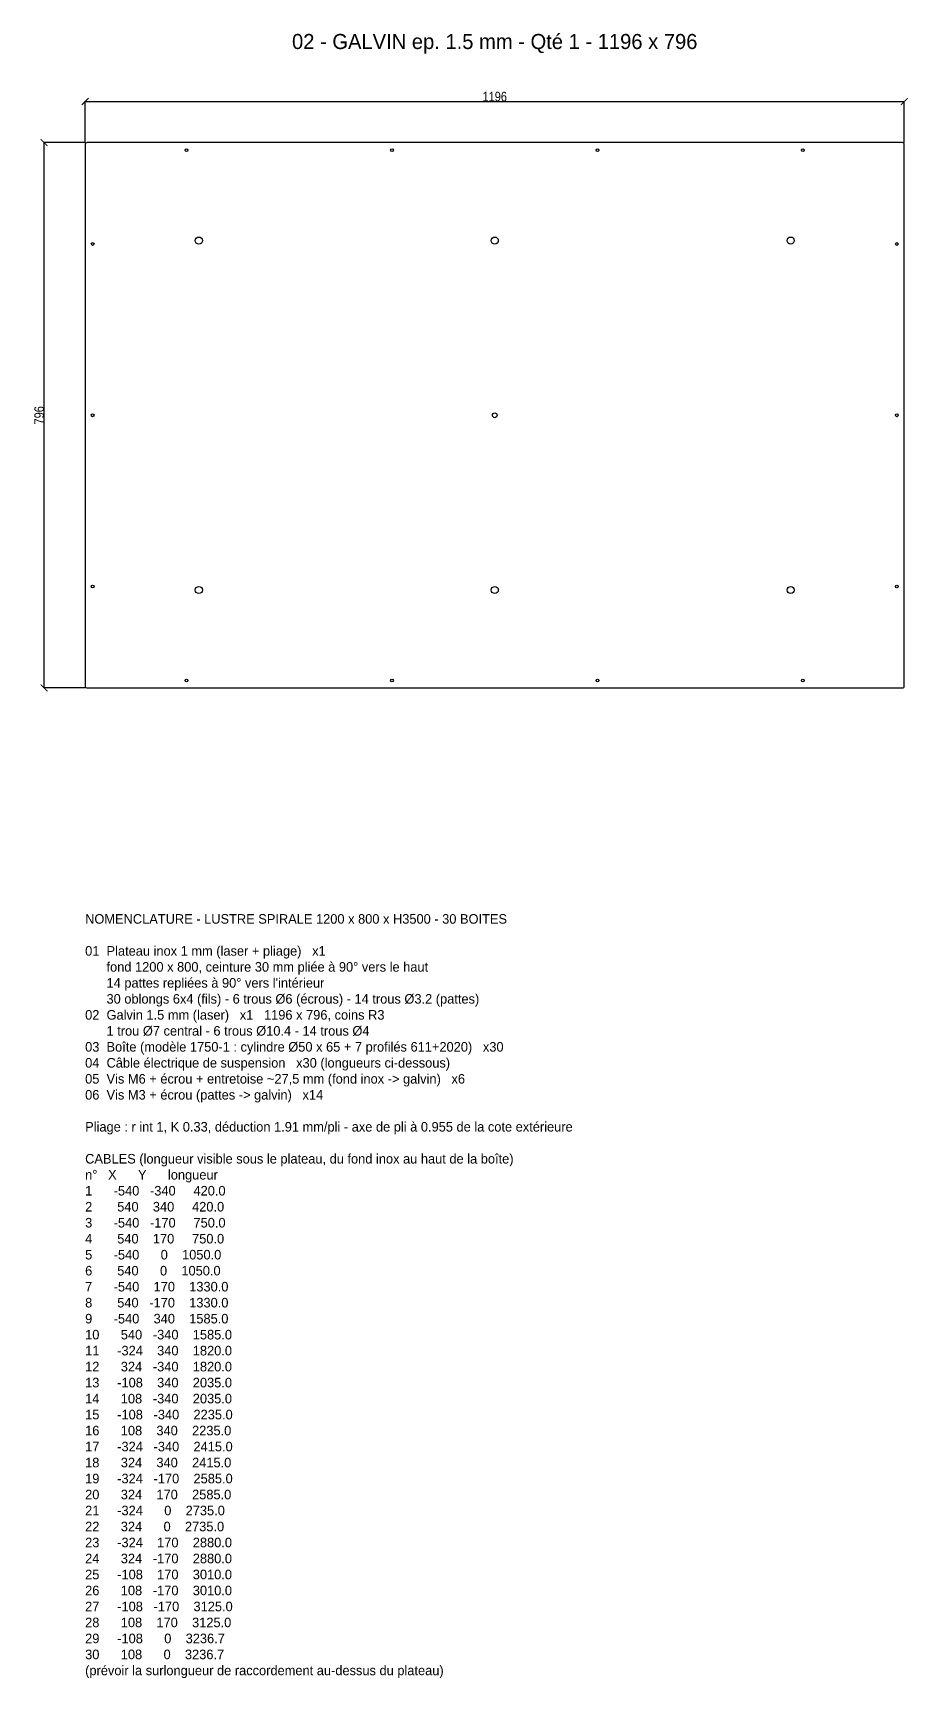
# Model space of a CAD drawing. Header units: millimetres. Extents: x -786 to 2110, y -1843 to 588.
# Drawn here: x 832 to 2110, y -1843 to 558 of the extents above; entities that cross this region are included whole.
import ezdxf
from ezdxf.enums import TextEntityAlignment as Align

# ---------------------------------------------------------------- set-up
doc = ezdxf.new("R2010")
doc.units = ezdxf.units.MM
for name, color, linetype in [('COTATION', 3, 'Continuous'), ('DECOUPE', 1, 'Continuous'), ('TEXTE', 7, 'Continuous')]:
    doc.layers.add(name, color=color, linetype=linetype)
doc.styles.add('OpenSansCondensed-Light', font='OpenSansCondensed-Light.ttf')
doc.dimstyles.new('EZDXF', dxfattribs={"dimtxt": 0.25, "dimasz": 0.175, "dimexe": 0.375, "dimexo": 0.125, "dimgap": 0.1, "dimtad": 1, "dimlfac": 100, "dimzin": 12, "dimdsep": 46, "dimtxsty": 'OpenSansCondensed-Light', "dimblk": 'ARCHTICK', "dimcen": 2.5, "dimazin": 3, "dimtfac": 0.5, "dimtmove": 2, "dimatfit": 3})

# ---------------------------------------------------------------- blocks, each defined once
blk = doc.blocks.new('_ARCHTICK')
at = {"color": 0, "linetype": 'BYBLOCK', "const_width": 0.15}
blk.add_lwpolyline([(-0.5, -0.5), (0.5, 0.5)], dxfattribs=at)

msp = doc.modelspace()

# ---------------------------------------------------------------- linework, layer by layer
at = {"layer": 'DECOUPE'}
msp.add_lwpolyline([(911.17832, -398), (2101.17832, -398, 0.4142135624), (2104.17832, -395), (2104.17832, 395, 0.4142135624), (2101.17832, 398), (911.17832, 398, 0.4142135624), (908.17832, 395), (908.17832, -395, 0.4142135624)], format="xyb", close=True, dxfattribs=at)
for centre, radius in [((1056.17832, 387.04458), 2), ((1356.17832, 387.04458), 2), ((1656.17832, 387.04458), 2), ((1956.17832, 387.04458), 2), ((919.13374, 250), 2), ((1074.17832, 255), 5.2), ((1506.17832, 255), 5.2), ((1938.17832, 255), 5.2), ((2093.2229, 250), 2), ((919.13374, 0), 2), ((1506.17832, 0), 3.5), ((2093.2229, 0), 2), ((919.13374, -250), 2), ((1074.17832, -255), 5.2), ((1506.17832, -255), 5.2), ((1938.17832, -255), 5.2), ((2093.2229, -250), 2), ((1056.17832, -387.04458), 2), ((1356.17832, -387.04458), 2), ((1656.17832, -387.04458), 2), ((1956.17832, -387.04458), 2)]:
    msp.add_circle(centre, radius, dxfattribs=at)

# ---------------------------------------------------------------- texts
at = {"layer": 'TEXTE'}
msp.add_text('02 - GALVIN ep. 1.5 mm - Qté 1 - 1196 x 796', height=22, dxfattribs=at).set_placement((1506.17832, 528), align=Align.BOTTOM_CENTER)
at = {"layer": 'TEXTE', "insert": (908.17832, -728.08916), "char_height": 14, "attachment_point": 1}
msp.add_mtext("NOMENCLATURE - LUSTRE SPIRALE 1200 x 800 x H3500 - 30 BOITES\\P\\P01  Plateau inox 1 mm (laser + pliage)   x1\\P      fond 1200 x 800, ceinture 30 mm pliée à 90° vers le haut\\P      14 pattes repliées à 90° vers l'intérieur\\P      30 oblongs 6x4 (fils) - 6 trous Ø6 (écrous) - 14 trous Ø3.2 (pattes)\\P02  Galvin 1.5 mm (laser)   x1   1196 x 796, coins R3\\P      1 trou Ø7 central - 6 trous Ø10.4 - 14 trous Ø4\\P03  Boîte (modèle 1750-1 : cylindre Ø50 x 65 + 7 profilés 611+2020)   x30\\P04  Câble électrique de suspension   x30 (longueurs ci-dessous)\\P05  Vis M6 + écrou + entretoise ~27,5 mm (fond inox -> galvin)   x6\\P06  Vis M3 + écrou (pattes -> galvin)   x14\\P\\PPliage : r int 1, K 0.33, déduction 1.91 mm/pli - axe de pli à 0.955 de la cote extérieure\\P\\PCABLES (longueur visible sous le plateau, du fond inox au haut de la boîte)\\Pn°   X      Y      longueur\\P1      -540   -340     420.0\\P2       540    340     420.0\\P3      -540   -170     750.0\\P4       540    170     750.0\\P5      -540      0    1050.0\\P6       540      0    1050.0\\P7      -540    170    1330.0\\P8       540   -170    1330.0\\P9      -540    340    1585.0\\P10      540   -340    1585.0\\P11     -324    340    1820.0\\P12      324   -340    1820.0\\P13     -108    340    2035.0\\P14      108   -340    2035.0\\P15     -108   -340    2235.0\\P16      108    340    2235.0\\P17     -324   -340    2415.0\\P18      324    340    2415.0\\P19     -324   -170    2585.0\\P20      324    170    2585.0\\P21     -324      0    2735.0\\P22      324      0    2735.0\\P23     -324    170    2880.0\\P24      324   -170    2880.0\\P25     -108    170    3010.0\\P26      108   -170    3010.0\\P27     -108   -170    3125.0\\P28      108    170    3125.0\\P29     -108      0    3236.7\\P30      108      0    3236.7\\P(prévoir la surlongueur de raccordement au-dessus du plateau)", dxfattribs=at)

# ---------------------------------------------------------------- dimensions: what is measured, and where the dimension line sits
at = {"layer": 'COTATION'}
msp.add_linear_dim(base=(908.17832, 458), p1=(908.17832, 398), p2=(2104.17832, 398), text='1196', dimstyle='EZDXF', override={"dimtxt": 14, "dimasz": 10}, dxfattribs=at).render()
msp.add_linear_dim(base=(848.17832, -398), p1=(908.17832, -398), p2=(908.17832, 398), angle=90, text='796', dimstyle='EZDXF', override={"dimtxt": 14, "dimasz": 10}, dxfattribs=at).render()

doc.saveas('drawing.dxf')
